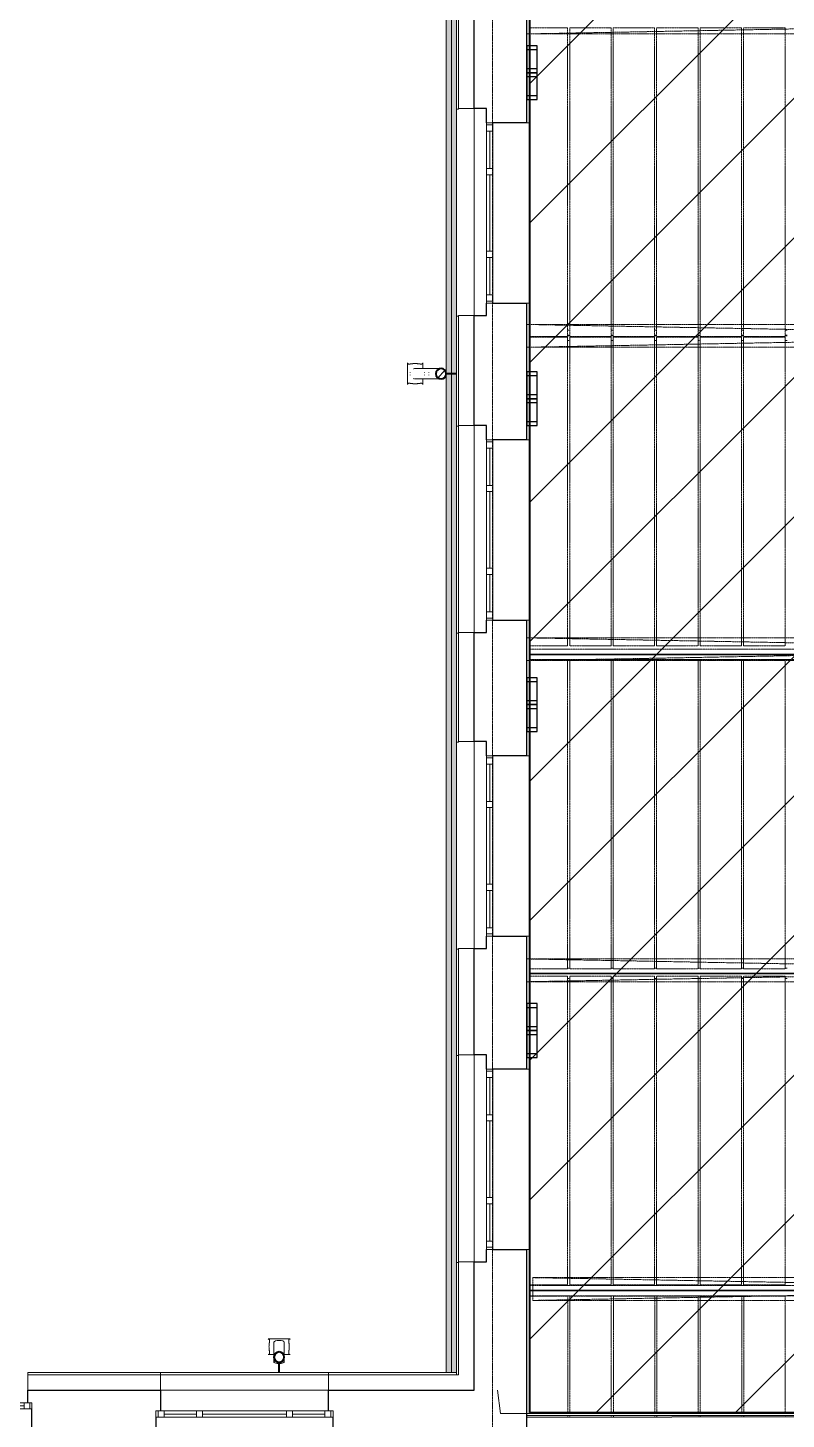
# Model space of a CAD drawing. Header units: millimetres. Extents: x -13069 to 207500, y -71366 to 56785.
# Drawn here: x 13562 to 20886, y 20334 to 33765 of the extents above; entities that cross this region are included whole.
import ezdxf

# ---------------------------------------------------------------- set-up
doc = ezdxf.new("R2010")
doc.units = ezdxf.units.MM
for name, pattern in [('ADSK_Линия сетки', [25, 20, -2.5, 0, -2.5]), ('ADSK_Штрих_ш3 п1_5', [4.5, 3, -1.5]), ('ADSK_Штрихпунктирная 2 точки_ш15 п1_5 п1_5 п1_5', [19.5, 15, -1.5, 0, -1.5, 0, -1.5])]:
    doc.linetypes.add(name, pattern=pattern)
for name, color, linetype, lineweight in [('_ Окна', 7, 'Continuous', 9), ('Каркас', 7, 'Continuous', 18), ('Обобщенные модели', 7, 'Continuous', 18), ('Окна', 7, 'Continuous', 9), ('Оси', 7, 'Continuous', 9), ('Стены внутренние', 7, 'Continuous', 18), ('Стены наружные', 7, 'Continuous', 18), ('Стены несущие', 7, 'Continuous', 30), ('Стены отделка', 7, 'Continuous', 30), ('Стены штриховка', 7, 'Continuous', 9), ('Стены штриховка поверхности', 7, 'Continuous', 18)]:
    doc.layers.add(name, color=color, linetype=linetype, lineweight=lineweight)
doc.layers.add('Линии', color=7, linetype='Continuous', lineweight=9, true_color=0x00a600)

# ---------------------------------------------------------------- blocks, each defined once
blk = doc.blocks.new('Водосток - Тип 1 _карниз больше 490мм_-5200806-План потолков 1-го этажа')
at = {"layer": 'Обобщенные модели', "lineweight": 9}
h = blk.add_hatch(dxfattribs=at)
h.set_pattern_fill('FP_18', color=256, style=0, pattern_type=2)
h.set_pattern_definition([(315, (-30301.48, 17712.4), (106.066, 106.066), [])])
h.paths.add_polyline_path([(76, 170), (77, 148), (86, 129), (103, 115), (125, 110), (148, 116), (164, 129), (174, 149), (173, 172), (164, 191), (145, 206), (125, 210), (103, 205), (86, 191), (76, 171)])
at = {"layer": 'Обобщенные модели'}
for p, q in [((19, 485), (25, 485)), ((225, 485), (231, 485)), ((25, 335), (19, 335)), ((75, 264), (75, 306)), ((75, 264), (75, 306)), ((75, 264), (75, 306)), ((175, 306), (175, 264)), ((175, 306), (175, 264)), ((175, 306), (175, 264)), ((231, 335), (225, 335)), ((120, 10), (120, 109)), ((130, 109), (130, 10))]:
    blk.add_line(p, q, dxfattribs=at)
at = {"layer": 'Обобщенные модели', "flags": 128}
for points in [[(75, 306), (75, 312), (75, 318), (75, 323), (75, 328), (75, 334), (75, 339), (75, 344), (75, 349), (75, 354), (75, 358), (75, 363), (75, 367), (75, 371), (75, 375), (75, 379), (75, 382), (75, 386), (75, 389), (75, 392), (75, 395), (75, 397), (75, 399), (75, 402), (75, 403), (75, 405), (75, 406), (75, 408), (75, 409), (75, 409), (75, 410), (75, 410), (75, 410)], [(175, 410), (175, 410), (175, 410), (175, 409), (175, 408), (175, 407), (175, 406), (175, 404), (175, 402), (175, 400), (175, 398), (175, 396), (175, 393), (175, 390), (175, 387), (175, 384), (175, 380), (175, 377), (175, 373), (175, 369), (175, 365), (175, 360), (175, 356), (175, 351), (175, 346), (175, 341), (175, 336), (175, 331), (175, 325), (175, 320), (175, 314), (175, 309), (175, 306)], [(75, 264), (75, 258), (75, 252), (75, 247), (75, 242), (75, 236), (75, 231), (75, 226), (75, 221), (75, 216), (75, 212), (75, 207), (75, 203), (75, 199), (75, 195), (75, 191), (75, 188), (75, 184), (75, 181), (75, 178), (75, 175), (75, 173)], [(175, 173), (175, 174), (175, 177), (175, 180), (175, 183), (175, 186), (175, 190), (175, 193), (175, 197), (175, 201), (175, 205), (175, 210), (175, 214), (175, 219), (175, 224), (175, 229), (175, 234), (175, 239), (175, 245), (175, 250), (175, 256), (175, 261), (175, 264)]]:
    blk.add_lwpolyline(points, dxfattribs=at)
at = {"layer": 'Обобщенные модели'}
for centre, radius, start, end in [((125, 410), 50, 174.5444, 183.3856), ((125, 410), 50, 163.3249, 166.6752), ((125, 410), 50, 103.3248, 106.6752), ((125, 410), 50, 73.3248, 76.6752), ((125, 410), 50, 13.3248, 16.6751), ((125, 410), 50, 356.7269, 5.4556), ((125, 160), 52, 90, 270), ((125, 160), 52, 270, 90)]:
    blk.add_arc(centre, radius, start, end, dxfattribs=at)
at = {"layer": 'Обобщенные модели', "lineweight": 40}
for start, end in [(90, 270), (270, 90)]:
    blk.add_arc((125, 160), 50, start, end, dxfattribs=at)
at = {"layer": 'Обобщенные модели'}
for centre, start_param, end_param in [((125, 306), 1.803497, 1.861695), ((125, 306), 1.803497, 1.861695), ((125, 264), 1.803497, 1.861695), ((125, 264), 1.803497, 1.861695), ((125, 306), 1.279898, 1.338096), ((125, 306), 1.279898, 1.338096), ((125, 264), 1.279898, 1.338096), ((125, 264), 1.279898, 1.338096), ((125, 306), 0.261799, 0.332835), ((125, 306), 0.261799, 0.332835), ((125, 264), 0.261799, 0.330752), ((125, 264), 0.261799, 0.330752)]:
    blk.add_ellipse(centre, major_axis=(50, 0), ratio=0.309017, start_param=start_param, end_param=end_param, dxfattribs=at)
for points, knots in [([(19, 335), (21, 335), (25, 336), (29, 339), (31, 342), (32, 345), (32, 347), (32, 349), (32, 352), (32, 354), (32, 356), (32, 359), (32, 361), (31, 364), (31, 367), (31, 370), (30, 373), (30, 376), (29, 379), (29, 382), (29, 386), (28, 390), (28, 396), (27, 405), (27, 415), (28, 424), (28, 430), (29, 434), (29, 438), (29, 441), (30, 444), (30, 447), (31, 450), (31, 453), (31, 456), (32, 459), (32, 461), (32, 464), (32, 466), (32, 468), (32, 471), (32, 473), (32, 475), (31, 478), (29, 481), (25, 484), (21, 485), (19, 485)], [-1, -1, -1, -1, -0.941176, -0.882353, -0.852941, -0.823529, -0.808824, -0.794118, -0.779412, -0.764706, -0.75, -0.735294, -0.720588, -0.705882, -0.691176, -0.676471, -0.661765, -0.647059, -0.632353, -0.617647, -0.602941, -0.588235, -0.558824, -0.529412, -0.470588, -0.441176, -0.411765, -0.397059, -0.382353, -0.367647, -0.352941, -0.338235, -0.323529, -0.308824, -0.294118, -0.279412, -0.264706, -0.25, -0.235294, -0.220588, -0.205882, -0.191176, -0.176471, -0.147059, -0.117647, -0.058824, 0, 0, 0, 0]), ([(19, 485), (22, 485), (29, 485), (39, 485), (48, 485), (56, 485), (61, 485), (65, 485), (68, 485), (71, 485), (74, 485), (78, 485), (81, 485), (84, 485), (86, 485), (88, 485), (90, 485), (93, 485), (96, 485), (100, 485), (102, 485), (105, 485), (107, 485), (110, 485), (116, 485), (121, 485), (125, 485)], [-1, -1, -1, -1, -0.875, -0.75, -0.625, -0.5625, -0.5, -0.46875, -0.4375, -0.40625, -0.375, -0.34375, -0.3125, -0.28125, -0.265625, -0.25, -0.234375, -0.21875, -0.1875, -0.15625, -0.140625, -0.125, -0.109375, -0.09375, -0.0625, 0, 0, 0, 0]), ([(125, 485), (129, 485), (134, 485), (140, 485), (143, 485), (145, 485), (148, 485), (150, 485), (154, 485), (157, 485), (160, 485), (162, 485), (164, 485), (166, 485), (169, 485), (172, 485), (176, 485), (179, 485), (182, 485), (185, 485), (189, 485), (194, 485), (202, 485), (211, 485), (221, 485), (228, 485), (231, 485)], [-1, -1, -1, -1, -0.9375, -0.90625, -0.890625, -0.875, -0.859375, -0.84375, -0.8125, -0.78125, -0.765625, -0.75, -0.734375, -0.71875, -0.6875, -0.65625, -0.625, -0.59375, -0.5625, -0.53125, -0.5, -0.4375, -0.375, -0.25, -0.125, 0, 0, 0, 0]), ([(231, 485), (229, 485), (225, 484), (221, 481), (219, 478), (218, 475), (218, 473), (218, 471), (218, 468), (218, 466), (218, 464), (218, 461), (218, 459), (219, 456), (219, 453), (219, 450), (220, 447), (220, 444), (221, 441), (221, 438), (221, 434), (222, 430), (222, 424), (223, 415), (223, 405), (222, 396), (222, 390), (221, 386), (221, 382), (221, 379), (220, 376), (220, 373), (219, 370), (219, 367), (219, 364), (218, 361), (218, 359), (218, 356), (218, 354), (218, 352), (218, 349), (218, 347), (218, 345), (219, 342), (221, 339), (225, 336), (229, 335), (231, 335)], [-1, -1, -1, -1, -0.941176, -0.882353, -0.852941, -0.823529, -0.808824, -0.794118, -0.779412, -0.764706, -0.75, -0.735294, -0.720588, -0.705882, -0.691176, -0.676471, -0.661765, -0.647059, -0.632353, -0.617647, -0.602941, -0.588235, -0.558824, -0.529412, -0.470588, -0.441176, -0.411765, -0.397059, -0.382353, -0.367647, -0.352941, -0.338235, -0.323529, -0.308824, -0.294118, -0.279412, -0.264706, -0.25, -0.235294, -0.220588, -0.205882, -0.191176, -0.176471, -0.147059, -0.117647, -0.058824, 0, 0, 0, 0]), ([(74, 335), (73, 335), (71, 335), (68, 335), (65, 335), (61, 335), (56, 335), (48, 335), (39, 335), (29, 335), (22, 335), (19, 335)], [-0.625, -0.625, -0.625, -0.625, -0.59375, -0.5625, -0.53125, -0.5, -0.4375, -0.375, -0.25, -0.125, 0, 0, 0, 0]), ([(231, 335), (228, 335), (221, 335), (211, 335), (202, 335), (194, 335), (189, 335), (185, 335), (182, 335), (179, 335), (177, 335), (176, 335)], [-1, -1, -1, -1, -0.875, -0.75, -0.625, -0.5625, -0.5, -0.46875, -0.4375, -0.40625, -0.375, -0.375, -0.375, -0.375])]:
    blk.add_open_spline(points, degree=3, knots=knots, dxfattribs=at)
blk = doc.blocks.new('окно трехпол с фрамугой - 1700-2240_h___нов_ ок-11-2160953-План потолков 1-го этажа')
at = {"layer": '_ Окна', "lineweight": 18}
for p, q in [((-870, 75), (-870, 135)), ((-870, 135), (-790, 135)), ((-790, 135), (-790, 75)), ((-430, 75), (-430, 135)), ((-430, 135), (-370, 135)), ((-370, 135), (-370, 75)), ((370, 75), (370, 135)), ((370, 135), (430, 135)), ((430, 135), (430, 75)), ((790, 135), (790, 75)), ((870, 135), (790, 135)), ((870, 75), (870, 135)), ((-790, 75), (-870, 75)), ((-370, 75), (-430, 75)), ((430, 75), (370, 75)), ((790, 75), (870, 75))]:
    blk.add_line(p, q, dxfattribs=at)
at = {"layer": '_ Окна'}
for p, q in [((-850, 75), (-850, 135)), ((850, 75), (850, 135)), ((-790, 105), (-430, 105)), ((-370, 105), (370, 105)), ((430, 105), (790, 105))]:
    blk.add_line(p, q, dxfattribs=at)
at = {"layer": 'Окна'}
for p, q in [((-870, 135), (-870, 75)), ((-790, 135), (-870, 135)), ((-790, 135), (-430, 135)), ((-370, 135), (-430, 135)), ((-370, 135), (370, 135)), ((430, 135), (370, 135)), ((430, 135), (790, 135)), ((870, 135), (790, 135)), ((870, 75), (870, 135)), ((-870, 75), (-790, 75)), ((-430, 75), (-790, 75)), ((-430, 75), (-370, 75)), ((370, 75), (-370, 75)), ((370, 75), (430, 75)), ((790, 75), (430, 75)), ((790, 75), (870, 75))]:
    blk.add_line(p, q, dxfattribs=at)
blk = doc.blocks.new('окно трехпол с фрамугой - 1700-2240_h___нов_ ок43_противопож-6940656-План потолков 1-го этажа')
at = {"layer": '_ Окна', "lineweight": 18}
for p, q in [((-870, 75), (-870, 135)), ((-870, 135), (-790, 135)), ((-790, 135), (-790, 75)), ((-430, 75), (-430, 135)), ((-430, 135), (-370, 135)), ((-370, 135), (-370, 75)), ((370, 75), (370, 135)), ((370, 135), (430, 135)), ((430, 135), (430, 75)), ((790, 135), (790, 75)), ((870, 135), (790, 135)), ((870, 75), (870, 135)), ((-790, 75), (-870, 75)), ((-370, 75), (-430, 75)), ((430, 75), (370, 75)), ((790, 75), (870, 75))]:
    blk.add_line(p, q, dxfattribs=at)
at = {"layer": '_ Окна'}
for p, q in [((-850, 75), (-850, 135)), ((850, 75), (850, 135)), ((-790, 105), (-430, 105)), ((-370, 105), (370, 105)), ((430, 105), (790, 105))]:
    blk.add_line(p, q, dxfattribs=at)
at = {"layer": 'Окна'}
for p, q in [((-870, 135), (-870, 75)), ((-790, 135), (-870, 135)), ((-790, 135), (-430, 135)), ((-370, 135), (-430, 135)), ((-370, 135), (370, 135)), ((430, 135), (370, 135)), ((430, 135), (790, 135)), ((870, 135), (790, 135)), ((870, 75), (870, 135)), ((-870, 75), (-790, 75)), ((-430, 75), (-790, 75)), ((-430, 75), (-370, 75)), ((370, 75), (-370, 75)), ((370, 75), (430, 75)), ((790, 75), (430, 75)), ((790, 75), (870, 75))]:
    blk.add_line(p, q, dxfattribs=at)
blk = doc.blocks.new('окно трехпол с фрамугой - 1700-2240_h___нов_ ок43_противопож-6940654-План потолков 1-го этажа')
at = {"layer": '_ Окна', "lineweight": 18}
for p, q in [((-870, 75), (-870, 135)), ((-870, 135), (-790, 135)), ((-790, 135), (-790, 75)), ((-430, 75), (-430, 135)), ((-430, 135), (-370, 135)), ((-370, 135), (-370, 75)), ((370, 75), (370, 135)), ((370, 135), (430, 135)), ((430, 135), (430, 75)), ((790, 135), (790, 75)), ((870, 135), (790, 135)), ((870, 75), (870, 135)), ((-790, 75), (-870, 75)), ((-370, 75), (-430, 75)), ((430, 75), (370, 75)), ((790, 75), (870, 75))]:
    blk.add_line(p, q, dxfattribs=at)
at = {"layer": '_ Окна'}
for p, q in [((-850, 75), (-850, 135)), ((850, 75), (850, 135)), ((-790, 105), (-430, 105)), ((-370, 105), (370, 105)), ((430, 105), (790, 105))]:
    blk.add_line(p, q, dxfattribs=at)
at = {"layer": 'Окна'}
for p, q in [((-870, 135), (-870, 75)), ((-790, 135), (-870, 135)), ((-790, 135), (-430, 135)), ((-370, 135), (-430, 135)), ((-370, 135), (370, 135)), ((430, 135), (370, 135)), ((430, 135), (790, 135)), ((870, 135), (790, 135)), ((870, 75), (870, 135)), ((-870, 75), (-790, 75)), ((-430, 75), (-790, 75)), ((-430, 75), (-370, 75)), ((370, 75), (-370, 75)), ((370, 75), (430, 75)), ((790, 75), (430, 75)), ((790, 75), (870, 75))]:
    blk.add_line(p, q, dxfattribs=at)
blk = doc.blocks.new('окна_rehau_трехпольное - 1710х630 и 610Н_нов_ ок-10_-6939011-План потолков 1-го этажа')
at = {"layer": '_ Окна', "lineweight": 18}
for p, q in [((-855, 75), (-855, 135)), ((-855, 135), (-779, 135)), ((-779, 135), (-779, 75)), ((-473, 75), (-473, 135)), ((-473, 135), (-397, 135)), ((-397, 135), (-397, 75)), ((397, 75), (397, 135)), ((397, 135), (473, 135)), ((473, 135), (473, 75)), ((779, 135), (779, 75)), ((855, 135), (779, 135)), ((855, 75), (855, 135)), ((-779, 75), (-855, 75)), ((-397, 75), (-473, 75)), ((473, 75), (397, 75)), ((779, 75), (855, 75))]:
    blk.add_line(p, q, dxfattribs=at)
at = {"layer": '_ Окна'}
for p, q in [((-835, 75), (-835, 135)), ((835, 75), (835, 135)), ((-779, 105), (-473, 105)), ((-397, 105), (397, 105)), ((473, 105), (779, 105))]:
    blk.add_line(p, q, dxfattribs=at)
at = {"layer": 'Окна'}
for p, q in [((-855, 135), (-855, 75)), ((-779, 135), (-855, 135)), ((-779, 135), (-473, 135)), ((-397, 135), (-473, 135)), ((-397, 135), (397, 135)), ((473, 135), (397, 135)), ((473, 135), (779, 135)), ((855, 135), (779, 135)), ((855, 75), (855, 135)), ((-855, 75), (-779, 75)), ((-473, 75), (-779, 75)), ((-473, 75), (-397, 75)), ((397, 75), (-397, 75)), ((397, 75), (473, 75)), ((779, 75), (473, 75)), ((779, 75), (855, 75))]:
    blk.add_line(p, q, dxfattribs=at)
blk = doc.blocks.new('окна_rehau_трехпольное - 1710х630 и 610Н_нов_ ок-10-2054509-План потолков 1-го этажа')
at = {"layer": '_ Окна', "lineweight": 18}
for p, q in [((-855, -5), (-855, 55)), ((-855, 55), (-775, 55)), ((-775, 55), (-775, -5)), ((-465, -5), (-465, 55)), ((-465, 55), (-405, 55)), ((-405, 55), (-405, -5)), ((405, -5), (405, 55)), ((405, 55), (465, 55)), ((465, 55), (465, -5)), ((775, 55), (775, -5)), ((855, 55), (775, 55)), ((855, -5), (855, 55)), ((-775, -5), (-855, -5)), ((-405, -5), (-465, -5)), ((465, -5), (405, -5)), ((775, -5), (855, -5))]:
    blk.add_line(p, q, dxfattribs=at)
at = {"layer": '_ Окна'}
for p, q in [((-835, -5), (-835, 55)), ((-775, 25), (-465, 25)), ((-405, 25), (405, 25)), ((465, 25), (775, 25)), ((835, -5), (835, 55))]:
    blk.add_line(p, q, dxfattribs=at)
at = {"layer": 'Окна'}
for p, q in [((-855, 55), (-855, -5)), ((-775, 55), (-855, 55)), ((-775, 55), (-465, 55)), ((-405, 55), (-465, 55)), ((-405, 55), (405, 55)), ((465, 55), (405, 55)), ((465, 55), (775, 55)), ((855, 55), (775, 55)), ((855, -5), (855, 55)), ((-855, -5), (-775, -5)), ((-465, -5), (-775, -5)), ((-465, -5), (-405, -5)), ((405, -5), (-405, -5)), ((405, -5), (465, -5)), ((775, -5), (465, -5)), ((775, -5), (855, -5))]:
    blk.add_line(p, q, dxfattribs=at)
blk = doc.blocks.new('Двутавровая балка с уклоном внутренних граней полок _ГОСТ 8239-89_ Балки - I 20-V21-План потолков 1-го этажа')
at = {"layer": 'Каркас'}
for p, q in [((-5517, 3), (-5537, 3)), ((-5097, 3), (-5117, 3)), ((-4677, 3), (-4697, 3)), ((-4257, 3), (-4277, 3)), ((-3837, 3), (-3857, 3)), ((-3417, 3), (-3437, 3)), ((-5517, -3), (-5537, -3)), ((-5097, -3), (-5117, -3)), ((-4677, -3), (-4697, -3)), ((-4257, -3), (-4277, -3)), ((-3837, -3), (-3857, -3)), ((-3417, -3), (-3437, -3))]:
    blk.add_line(p, q, dxfattribs=at)
blk = doc.blocks.new('Двутавровая балка с уклоном внутренних граней полок _ГОСТ 8239-89_ Балки - I 20-V22-План потолков 1-го этажа')
at = {"layer": 'Каркас'}
for p, q in [((5784, 3), (-5897, 3)), ((5784, -3), (-5897, -3))]:
    blk.add_line(p, q, dxfattribs=at)
blk = doc.blocks.new('Двутавровая балка с уклоном внутренних граней полок _ГОСТ 8239-89_ Балки - I 20-V23-План потолков 1-го этажа')
at = {"layer": 'Каркас'}
for p, q in [((5795, 3), (-5897, 3)), ((5795, -3), (-5897, -3))]:
    blk.add_line(p, q, dxfattribs=at)
blk = doc.blocks.new('Двутавровая балка с уклоном внутренних граней полок _ГОСТ 8239-89_ Балки - I 20-V24-План потолков 1-го этажа')
at = {"layer": 'Каркас'}
for p, q in [((5805, 3), (-5897, 3)), ((5805, -3), (-5897, -3))]:
    blk.add_line(p, q, dxfattribs=at)
blk = doc.blocks.new('Водосток - Тип 1 _карниз больше 490мм_-5195895-План потолков 1-го этажа')
at = {"layer": 'Обобщенные модели', "lineweight": 9}
h = blk.add_hatch(dxfattribs=at)
h.set_pattern_fill('FP_81', color=256, style=0, pattern_type=2)
h.set_pattern_definition([(45, (-15863.9, -20772.53), (-106.066, 106.066), [])])
h.paths.add_polyline_path([(125, 110), (149, 116), (164, 129), (174, 149), (173, 172), (164, 191), (145, 206), (125, 210), (103, 205), (85, 189), (76, 170), (77, 148), (88, 127), (105, 114), (118, 112)])
at = {"layer": 'Обобщенные модели'}
for p, q in [((19, 335), (25, 335)), ((75, 185), (75, 306)), ((75, 264), (75, 306)), ((175, 306), (175, 184)), ((175, 306), (175, 264)), ((225, 335), (231, 335)), ((25, 185), (19, 185)), ((75, 173), (75, 183)), ((75, 114), (75, 147)), ((75, 114), (75, 147)), ((175, 177), (175, 173)), ((175, 147), (175, 114)), ((175, 147), (175, 114)), ((231, 185), (225, 185)), ((120, 10), (120, 109)), ((130, 109), (130, 10))]:
    blk.add_line(p, q, dxfattribs=at)
at = {"layer": 'Обобщенные модели', "flags": 128}
for points in [[(75, 264), (75, 258), (75, 252), (75, 247), (75, 242), (75, 236), (75, 231), (75, 226), (75, 221), (75, 216), (75, 212), (75, 207), (75, 203), (75, 199), (75, 195), (75, 191), (75, 188), (75, 184), (75, 181), (75, 178), (75, 175), (75, 173)], [(75, 184), (75, 189), (75, 194), (75, 199), (75, 204), (75, 208), (75, 213), (75, 217), (75, 221), (75, 225), (75, 229), (75, 232), (75, 236), (75, 239), (75, 242), (75, 245), (75, 247), (75, 249), (75, 252), (75, 253), (75, 255), (75, 256), (75, 258), (75, 259), (75, 259), (75, 260), (75, 260)], [(75, 173), (75, 178), (75, 183)], [(175, 173), (175, 174), (175, 177), (175, 180), (175, 183), (175, 186), (175, 190), (175, 193), (175, 197), (175, 201), (175, 205), (175, 210), (175, 214), (175, 219), (175, 224), (175, 229), (175, 234), (175, 239), (175, 245), (175, 250), (175, 256), (175, 261), (175, 264)], [(175, 260), (175, 260), (175, 259), (175, 258), (175, 257), (175, 256), (175, 254), (175, 252), (175, 250), (175, 248), (175, 246), (175, 243), (175, 240), (175, 237), (175, 234), (175, 230), (175, 227), (175, 223), (175, 219), (175, 215), (175, 210), (175, 206), (175, 201), (175, 196), (175, 191), (175, 186), (175, 184)], [(175, 177), (175, 175), (175, 173)]]:
    blk.add_lwpolyline(points, dxfattribs=at)
at = {"layer": 'Обобщенные модели'}
for start, end in [(90, 270), (270, 90)]:
    blk.add_arc((125, 160), 52, start, end, dxfattribs=at)
at = {"layer": 'Обобщенные модели', "lineweight": 40}
for start, end in [(90, 270), (270, 90)]:
    blk.add_arc((125, 160), 50, start, end, dxfattribs=at)
at = {"layer": 'Обобщенные модели'}
for centre, major_axis, start_param, end_param in [((125, 306), (-50, 0), 4.712389, 6.283185), ((125, 306), (-50, 0), 4.712389, 6.283185), ((125, 306), (-50, 0), 3.141593, 4.712389), ((125, 306), (-50, 0), 3.141593, 4.712389), ((125, 114), (50, 0), 2.395226, 4.614684), ((125, 114), (50, 0), 2.395226, 4.614684), ((125, 114), (50, 0), 4.80927, 7.029552), ((125, 114), (50, 0), 4.80927, 7.029552)]:
    blk.add_ellipse(centre, major_axis=major_axis, ratio=0.309017, start_param=start_param, end_param=end_param, dxfattribs=at)
for points, knots in [([(19, 185), (21, 185), (25, 186), (29, 189), (31, 192), (32, 195), (32, 197), (32, 199), (32, 202), (32, 204), (32, 206), (32, 209), (32, 211), (31, 214), (31, 217), (31, 220), (30, 223), (30, 226), (29, 229), (29, 232), (29, 236), (28, 240), (28, 246), (27, 255), (27, 265), (28, 274), (28, 280), (29, 284), (29, 288), (29, 291), (30, 294), (30, 297), (31, 300), (31, 303), (31, 306), (32, 309), (32, 311), (32, 314), (32, 316), (32, 318), (32, 321), (32, 323), (32, 325), (31, 328), (29, 331), (25, 334), (21, 335), (19, 335)], [-1, -1, -1, -1, -0.941176, -0.882353, -0.852941, -0.823529, -0.808824, -0.794118, -0.779412, -0.764706, -0.75, -0.735294, -0.720588, -0.705882, -0.691176, -0.676471, -0.661765, -0.647059, -0.632353, -0.617647, -0.602941, -0.588235, -0.558824, -0.529412, -0.470588, -0.441176, -0.411765, -0.397059, -0.382353, -0.367647, -0.352941, -0.338235, -0.323529, -0.308824, -0.294118, -0.279412, -0.264706, -0.25, -0.235294, -0.220588, -0.205882, -0.191176, -0.176471, -0.147059, -0.117647, -0.058824, 0, 0, 0, 0]), ([(19, 335), (22, 335), (29, 335), (39, 335), (48, 335), (56, 335), (61, 335), (65, 335), (68, 335), (71, 335), (74, 335), (78, 335), (81, 335), (84, 335), (86, 335), (88, 335), (90, 335), (93, 335), (96, 335), (100, 335), (102, 335), (105, 335), (107, 335), (110, 335), (116, 335), (121, 335), (125, 335)], [-1, -1, -1, -1, -0.875, -0.75, -0.625, -0.5625, -0.5, -0.46875, -0.4375, -0.40625, -0.375, -0.34375, -0.3125, -0.28125, -0.265625, -0.25, -0.234375, -0.21875, -0.1875, -0.15625, -0.140625, -0.125, -0.109375, -0.09375, -0.0625, 0, 0, 0, 0]), ([(125, 335), (129, 335), (134, 335), (140, 335), (143, 335), (145, 335), (148, 335), (150, 335), (154, 335), (157, 335), (160, 335), (162, 335), (164, 335), (166, 335), (169, 335), (172, 335), (176, 335), (179, 335), (182, 335), (185, 335), (189, 335), (194, 335), (202, 335), (211, 335), (221, 335), (228, 335), (231, 335)], [-1, -1, -1, -1, -0.9375, -0.90625, -0.890625, -0.875, -0.859375, -0.84375, -0.8125, -0.78125, -0.765625, -0.75, -0.734375, -0.71875, -0.6875, -0.65625, -0.625, -0.59375, -0.5625, -0.53125, -0.5, -0.4375, -0.375, -0.25, -0.125, 0, 0, 0, 0]), ([(231, 335), (229, 335), (225, 334), (221, 331), (219, 328), (218, 325), (218, 323), (218, 321), (218, 318), (218, 316), (218, 314), (218, 311), (218, 309), (219, 306), (219, 303), (219, 300), (220, 297), (220, 294), (221, 291), (221, 288), (221, 284), (222, 280), (222, 274), (223, 265), (223, 255), (222, 246), (222, 240), (221, 236), (221, 232), (221, 229), (220, 226), (220, 223), (219, 220), (219, 217), (219, 214), (218, 211), (218, 209), (218, 206), (218, 204), (218, 202), (218, 199), (218, 197), (218, 195), (219, 192), (221, 189), (225, 186), (229, 185), (231, 185)], [-1, -1, -1, -1, -0.941176, -0.882353, -0.852941, -0.823529, -0.808824, -0.794118, -0.779412, -0.764706, -0.75, -0.735294, -0.720588, -0.705882, -0.691176, -0.676471, -0.661765, -0.647059, -0.632353, -0.617647, -0.602941, -0.588235, -0.558824, -0.529412, -0.470588, -0.441176, -0.411765, -0.397059, -0.382353, -0.367647, -0.352941, -0.338235, -0.323529, -0.308824, -0.294118, -0.279412, -0.264706, -0.25, -0.235294, -0.220588, -0.205882, -0.191176, -0.176471, -0.147059, -0.117647, -0.058824, 0, 0, 0, 0]), ([(74, 185), (73, 185), (71, 185), (68, 185), (65, 185), (61, 185), (56, 185), (48, 185), (39, 185), (29, 185), (22, 185), (19, 185)], [-0.625, -0.625, -0.625, -0.625, -0.59375, -0.5625, -0.53125, -0.5, -0.4375, -0.375, -0.25, -0.125, 0, 0, 0, 0]), ([(231, 185), (228, 185), (221, 185), (211, 185), (202, 185), (194, 185), (189, 185), (185, 185), (182, 185), (179, 185), (177, 185), (176, 185)], [-1, -1, -1, -1, -0.875, -0.75, -0.625, -0.5625, -0.5, -0.46875, -0.4375, -0.40625, -0.375, -0.375, -0.375, -0.375])]:
    blk.add_open_spline(points, degree=3, knots=knots, dxfattribs=at)

msp = doc.modelspace()

# ---------------------------------------------------------------- hatches: boundary and pattern name
at = {"layer": 'Линии', "transparency": 33554610}
h = msp.add_hatch(dxfattribs=at)
h.set_pattern_fill('ANSI31', color=6, scale=300)
h.paths.add_polyline_path([(18414.397, 42636.946), (30120.329, 42636.946), (30120.329, 20400.451), (18414.397, 20400.451)])
at = {"layer": 'Стены штриховка поверхности', "true_color": 0xcacbcc}
h = msp.add_hatch(color=9, dxfattribs=at)
h.paths.add_polyline_path([(17602.441, 20782.525), (17652.397, 20782.525), (17652.397, 30421.483), (17603.256, 30421.483), (17602.397, 30413.542), (17602.397, 20782.525)])
h.paths.add_polyline_path([(17652.397, 30431.483), (17651.572, 43043.531), (17603.256, 43043.531), (17602.397, 43035.59), (17603.538, 30431.483), (17623.737, 30431.483)])
h.paths.add_polyline_path([(17652.397, 43053.531), (17652.397, 43467.319), (17602.397, 43467.212), (17603.538, 43053.531), (17651.594, 43053.531)])
h = msp.add_hatch(color=9, dxfattribs=at)
h.paths.add_polyline_path([(17652.397, 20782.525), (17702.397, 20782.525), (17702.397, 30421.483), (17652.397, 30421.483), (17652.397, 20920.946)])
h.paths.add_polyline_path([(17652.397, 30431.483), (17702.397, 30431.483), (17702.397, 43043.531), (17652.397, 43043.531), (17652.397, 30623.097)])
h.paths.add_polyline_path([(17652.397, 43053.531), (17702.397, 43053.531), (17702.397, 43417.426), (17652.397, 43417.319), (17652.397, 43133.764)])

# ---------------------------------------------------------------- linework, layer by layer
at = {"layer": 'Каркас', "color": 8, "linetype": 'ADSK_Штрих_ш3 п1_5', "lineweight": 9, "true_color": 0x808080}
for p, q in [((18774.916, 33763.923), (18414.397, 33763.923)), ((18774.916, 33763.923), (18774.916, 30783.923)), ((19194.916, 33763.923), (18794.916, 33763.923)), ((18794.916, 30783.923), (18794.916, 33763.923)), ((19194.916, 33763.923), (19194.916, 30783.923)), ((19614.916, 33763.923), (19214.916, 33763.923)), ((19214.916, 30783.923), (19214.916, 33763.923)), ((19614.916, 33763.923), (19614.916, 30783.923)), ((20034.916, 33763.923), (19634.916, 33763.923)), ((19634.916, 30783.923), (19634.916, 33763.923)), ((20034.916, 33763.923), (20034.916, 30783.923)), ((20454.916, 33763.923), (20054.916, 33763.923)), ((20054.916, 30783.923), (20054.916, 33763.923)), ((20454.916, 33763.923), (20454.916, 30783.923)), ((20874.916, 33763.923), (20474.916, 33763.923)), ((20474.916, 30783.923), (20474.916, 33763.923)), ((20874.916, 33763.923), (20874.916, 30783.923)), ((18414.397, 30783.923), (18774.916, 30783.923)), ((18774.916, 30779.923), (18414.397, 30779.923)), ((18774.916, 30845.958), (18794.916, 30845.958)), ((18774.916, 30779.923), (18774.916, 27799.923)), ((18794.916, 30783.923), (19194.916, 30783.923)), ((19194.916, 30779.923), (18794.916, 30779.923)), ((18794.916, 27799.923), (18794.916, 30779.923)), ((19194.916, 30845.958), (19214.916, 30845.958)), ((19194.916, 30779.923), (19194.916, 27799.923)), ((19214.916, 30783.923), (19614.916, 30783.923)), ((19614.916, 30779.923), (19214.916, 30779.923)), ((19214.916, 27799.923), (19214.916, 30779.923)), ((19614.916, 30845.958), (19634.916, 30845.958)), ((19614.916, 30779.923), (19614.916, 27799.923)), ((19634.916, 30783.923), (20034.916, 30783.923)), ((20034.916, 30779.923), (19634.916, 30779.923)), ((19634.916, 27799.923), (19634.916, 30779.923)), ((20034.916, 30845.958), (20054.916, 30845.958)), ((20034.916, 30779.923), (20034.916, 27799.923)), ((20054.916, 30783.923), (20454.916, 30783.923)), ((20454.916, 30779.923), (20054.916, 30779.923)), ((20054.916, 27799.923), (20054.916, 30779.923)), ((20454.916, 30845.958), (20474.916, 30845.958)), ((20454.916, 30779.923), (20454.916, 27799.923)), ((20474.916, 30783.923), (20874.916, 30783.923)), ((20874.916, 30779.923), (20474.916, 30779.923)), ((20474.916, 27799.923), (20474.916, 30779.923)), ((20874.916, 30845.958), (20894.916, 30845.958)), ((20874.916, 30779.923), (20874.916, 27799.923)), ((18774.916, 30745.958), (18794.916, 30745.958)), ((19194.916, 30745.958), (19214.916, 30745.958)), ((19614.916, 30745.958), (19634.916, 30745.958)), ((20034.916, 30745.958), (20054.916, 30745.958)), ((20454.916, 30745.958), (20474.916, 30745.958)), ((20874.916, 30745.958), (20894.916, 30745.958)), ((18414.397, 27799.923), (18774.916, 27799.923)), ((18414.397, 27766.41), (30096.03, 27766.41)), ((18794.916, 27799.923), (19194.916, 27799.923)), ((19214.916, 27799.923), (19614.916, 27799.923)), ((19634.916, 27799.923), (20034.916, 27799.923)), ((20054.916, 27799.923), (20454.916, 27799.923)), ((20474.916, 27799.923), (20874.916, 27799.923)), ((18414.397, 27666.41), (30096.36, 27666.41)), ((18774.916, 27659.922), (18414.397, 27659.922)), ((18774.916, 27659.922), (18774.916, 24679.922)), ((19194.916, 27659.922), (18794.916, 27659.922)), ((18794.916, 24679.922), (18794.916, 27659.922)), ((19194.916, 27659.922), (19194.916, 24679.922)), ((19614.916, 27659.922), (19214.916, 27659.922)), ((19214.916, 24679.922), (19214.916, 27659.922)), ((19614.916, 27659.922), (19614.916, 24679.922)), ((20034.916, 27659.922), (19634.916, 27659.922)), ((19634.916, 24679.922), (19634.916, 27659.922)), ((20034.916, 27659.922), (20034.916, 24679.922)), ((20454.916, 27659.922), (20054.916, 27659.922)), ((20054.916, 24679.922), (20054.916, 27659.922)), ((20454.916, 27659.922), (20454.916, 24679.922)), ((20874.916, 27659.922), (20474.916, 27659.922)), ((20474.916, 24679.922), (20474.916, 27659.922)), ((20874.916, 27659.922), (20874.916, 24679.922)), ((18414.397, 24679.922), (18774.916, 24679.922)), ((18774.916, 24609.927), (18414.397, 24609.927)), ((18774.916, 24686.41), (18794.916, 24686.41)), ((18774.916, 24609.927), (18774.916, 21629.927)), ((18774.916, 24586.41), (18794.916, 24586.41)), ((18794.916, 24679.922), (19194.916, 24679.922)), ((19194.916, 24609.927), (18794.916, 24609.927)), ((18794.916, 21629.927), (18794.916, 24609.927)), ((19194.916, 24686.41), (19214.916, 24686.41)), ((19194.916, 24609.927), (19194.916, 21629.927)), ((19194.916, 24586.41), (19214.916, 24586.41)), ((19214.916, 24679.922), (19614.916, 24679.922)), ((19614.916, 24609.927), (19214.916, 24609.927)), ((19214.916, 21629.927), (19214.916, 24609.927)), ((19614.916, 24686.41), (19634.916, 24686.41)), ((19614.916, 24609.927), (19614.916, 21629.927)), ((19614.916, 24586.41), (19634.916, 24586.41)), ((19634.916, 24679.922), (20034.916, 24679.922)), ((20034.916, 24609.927), (19634.916, 24609.927)), ((19634.916, 21629.927), (19634.916, 24609.927)), ((20034.916, 24686.41), (20054.916, 24686.41)), ((20034.916, 24609.927), (20034.916, 21629.927)), ((20034.916, 24586.41), (20054.916, 24586.41)), ((20054.916, 24679.922), (20454.916, 24679.922)), ((20454.916, 24609.927), (20054.916, 24609.927)), ((20054.916, 21629.927), (20054.916, 24609.927)), ((20454.916, 24686.41), (20474.916, 24686.41)), ((20454.916, 24609.927), (20454.916, 21629.927)), ((20454.916, 24586.41), (20474.916, 24586.41)), ((20474.916, 24679.922), (20874.916, 24679.922)), ((20874.916, 24609.927), (20474.916, 24609.927)), ((20474.916, 21629.927), (20474.916, 24609.927)), ((20874.916, 24686.41), (20894.916, 24686.41)), ((20874.916, 24609.927), (20874.916, 21629.927)), ((20874.916, 24586.41), (20894.916, 24586.41)), ((18414.397, 21629.927), (18774.916, 21629.927)), ((18414.397, 21624.927), (30116.29, 21624.927)), ((18794.916, 21629.927), (19194.916, 21629.927)), ((19214.916, 21629.927), (19614.916, 21629.927)), ((19634.916, 21629.927), (20034.916, 21629.927)), ((20054.916, 21629.927), (20454.916, 21629.927)), ((20474.916, 21629.927), (20874.916, 21629.927)), ((18414.397, 21524.927), (30116.62, 21524.927)), ((18776.564, 21519.921), (18414.397, 21519.921)), ((18776.564, 21519.921), (18776.564, 20400.451)), ((19196.564, 21519.921), (18796.564, 21519.921)), ((18796.564, 20400.451), (18796.564, 21519.921)), ((19196.564, 21519.921), (19196.564, 20400.451)), ((19616.564, 21519.921), (19216.564, 21519.921)), ((19216.564, 20400.451), (19216.564, 21519.921)), ((19616.564, 21519.921), (19616.564, 20400.451)), ((20036.564, 21519.921), (19636.564, 21519.921)), ((19636.564, 20400.451), (19636.564, 21519.921)), ((20036.564, 21519.921), (20036.564, 20400.451)), ((20456.564, 21519.921), (20056.564, 21519.921)), ((20056.564, 20400.451), (20056.564, 21519.921)), ((20456.564, 21519.921), (20456.564, 20400.451)), ((20876.564, 21519.921), (20476.564, 21519.921)), ((20476.564, 20400.451), (20476.564, 21519.921)), ((20876.564, 21519.921), (20876.564, 20400.451)), ((18776.564, 20368.451), (18776.564, 20353.302)), ((18796.564, 20353.35), (18796.564, 20368.451)), ((19196.564, 20368.451), (19196.564, 20354.325)), ((19216.564, 20354.373), (19216.564, 20368.451)), ((19616.564, 20368.451), (19616.564, 20355.347)), ((19636.564, 20355.396), (19636.564, 20368.451)), ((20036.564, 20368.451), (20036.564, 20356.37)), ((20056.564, 20356.419), (20056.564, 20368.451)), ((20456.564, 20368.451), (20456.564, 20357.393)), ((20476.564, 20357.442), (20476.564, 20368.451)), ((20876.564, 20368.451), (20876.564, 20358.416))]:
    msp.add_line(p, q, dxfattribs=at)
at = {"layer": 'Линии', "color": 7, "linetype": 'ADSK_Штрихпунктирная 2 точки_ш15 п1_5 п1_5 п1_5'}
for p, q in [((18382.397, 33706.41), (30141.578, 33926.41)), ((18382.397, 33706.41), (30142.26, 33706.41)), ((18382.397, 30901.41), (30142.26, 30681.41)), ((18382.397, 30681.41), (30141.578, 30901.41)), ((18382.397, 30901.41), (30141.578, 30901.41)), ((18382.397, 30681.41), (30142.26, 30681.41)), ((18382.397, 27876.41), (30141.578, 27656.423)), ((18382.397, 27656.41), (30141.578, 27876.41)), ((18382.397, 27876.41), (18382.397, 27656.41)), ((18382.397, 27876.41), (30141.578, 27876.41)), ((18382.397, 27656.41), (30142.26, 27656.41)), ((18382.397, 24776.41), (30141.578, 24556.423)), ((18382.397, 24556.41), (30141.578, 24776.41)), ((18382.397, 24776.41), (18382.397, 24556.41)), ((30141.578, 24776.41), (18382.397, 24776.41)), ((18382.397, 24556.41), (30082.397, 24556.41)), ((18439.488, 21699.927), (30199.35, 21479.927)), ((18439.488, 21479.927), (30198.668, 21699.927)), ((18439.488, 21699.927), (18439.488, 21479.927)), ((18439.488, 21699.927), (30198.668, 21699.927)), ((30198.668, 21479.927), (18439.488, 21479.927))]:
    msp.add_line(p, q, dxfattribs=at)
at = {"layer": 'Линии', "color": 5, "lineweight": 30, "true_color": 0x0000ff}
for p, q in [((18482.397, 33591.742), (18382.397, 33591.742)), ((18382.397, 33591.742), (18382.397, 33331.742)), ((18482.397, 33331.742), (18482.397, 33591.742)), ((18482.397, 33551.742), (18382.397, 33551.742)), ((18382.397, 33371.742), (18482.397, 33371.742)), ((18382.397, 33331.742), (18482.397, 33331.742)), ((18482.397, 33331.742), (18382.397, 33331.742)), ((18382.397, 33331.742), (18382.397, 33071.742)), ((18482.397, 33071.742), (18482.397, 33331.742)), ((18482.397, 33291.742), (18382.397, 33291.742)), ((18382.397, 33111.742), (18482.397, 33111.742)), ((18382.397, 33071.742), (18482.397, 33071.742)), ((18482.397, 30445), (18382.397, 30445)), ((18382.397, 30445), (18382.397, 30185)), ((18482.397, 30405), (18382.397, 30405)), ((18482.397, 30185), (18482.397, 30445)), ((18382.397, 30225), (18482.397, 30225)), ((18382.397, 30185), (18482.397, 30185)), ((18482.397, 27491.742), (18382.397, 27491.742)), ((18382.397, 27491.742), (18382.397, 27231.742)), ((18482.397, 27451.742), (18382.397, 27451.742)), ((18482.397, 27231.742), (18482.397, 27491.742)), ((18382.397, 27271.742), (18482.397, 27271.742)), ((18382.397, 27231.742), (18482.397, 27231.742)), ((18482.397, 27231.742), (18382.397, 27231.742)), ((18382.397, 27231.742), (18382.397, 26971.742)), ((18482.397, 27191.742), (18382.397, 27191.742)), ((18482.397, 26971.742), (18482.397, 27231.742)), ((18382.397, 27011.742), (18482.397, 27011.742)), ((18382.397, 26971.742), (18482.397, 26971.742)), ((18482.397, 24345), (18382.397, 24345)), ((18382.397, 24345), (18382.397, 24085)), ((18482.397, 24085), (18482.397, 24345)), ((18482.397, 24305), (18382.397, 24305)), ((18382.397, 24125), (18482.397, 24125)), ((18382.397, 24085), (18482.397, 24085))]:
    msp.add_line(p, q, dxfattribs=at)
at = {"layer": 'Линии', "color": 1, "lineweight": 30, "true_color": 0xff0000}
for p, q in [((18482.397, 30185), (18382.397, 30185)), ((18382.397, 30185), (18382.397, 29925)), ((18482.397, 30145), (18382.397, 30145)), ((18482.397, 29925), (18482.397, 30185)), ((18382.397, 29965), (18482.397, 29965)), ((18382.397, 29925), (18482.397, 29925)), ((18482.397, 24085), (18382.397, 24085)), ((18382.397, 24085), (18382.397, 23825)), ((18482.397, 24045), (18382.397, 24045)), ((18482.397, 23825), (18482.397, 24085)), ((18382.397, 23865), (18482.397, 23865)), ((18382.397, 23825), (18482.397, 23825))]:
    msp.add_line(p, q, dxfattribs=at)
at = {"layer": 'Линии', "color": 6, "transparency": 33554610}
msp.add_lwpolyline([(18414.397, 42636.946), (30120.329, 42636.946), (30120.329, 20400.451), (18414.397, 20400.451)], close=True, dxfattribs=at)
at = {"layer": 'Оси', "linetype": 'ADSK_Линия сетки'}
msp.add_line((18049.565, -6603.62), (18049.565, 44222.998), dxfattribs=at)
at = {"layer": 'Стены внутренние'}
for p, q in [((17872.397, 32986.652), (17872.397, 30986.652)), ((18402.397, 31107.525), (18402.397, 32847.525)), ((18402.397, 28047.525), (18402.397, 29787.525)), ((18402.397, 24997.525), (18402.397, 26737.525)), ((18402.397, 21972.565), (18402.397, 23712.565)), ((16464.53, 20612.525), (14844.53, 20612.525))]:
    msp.add_line(p, q, dxfattribs=at)
at = {"layer": 'Стены наружные'}
for p, q in [((17602.397, 43039.769), (17602.397, 30435.245)), ((17652.397, 43043.702), (17652.397, 30431.134)), ((17702.397, 32980.709), (17702.397, 30980.709)), ((18414.397, 31107.525), (18414.397, 32847.525)), ((17602.397, 30417.72), (17602.397, 20782.525)), ((17652.397, 30421.653), (17652.397, 20782.525)), ((17702.397, 29920.567), (17702.397, 27920.567)), ((17722.397, 29920.567), (17722.397, 27926.483)), ((17872.397, 27926.483), (17872.397, 29926.483)), ((18414.397, 28047.525), (18414.397, 29787.525)), ((17702.397, 26870.623), (17702.397, 24870.623)), ((17872.397, 24876.63), (17872.397, 26876.63)), ((18414.397, 24997.525), (18414.397, 26737.525)), ((17702.397, 23845.462), (17702.397, 21845.462)), ((17722.397, 23845.462), (17722.397, 21851.565)), ((17872.397, 21851.565), (17872.397, 23851.565)), ((18414.397, 21972.565), (18414.397, 23712.565)), ((16464.53, 20782.525), (14844.53, 20782.525)), ((14844.53, 20762.525), (16464.53, 20762.525))]:
    msp.add_line(p, q, dxfattribs=at)
at = {"layer": 'Стены несущие'}
for p, q in [((18382.397, 32847.525), (18382.397, 34137.505)), ((17872.397, 32986.652), (17872.397, 34016.219)), ((17992.397, 32986.652), (17872.397, 32986.652)), ((17992.397, 32847.525), (17992.397, 32986.652)), ((18382.397, 32847.525), (18052.397, 32847.525)), ((17992.397, 31106.996), (17992.397, 31107.525)), ((17992.397, 30986.652), (17992.397, 31106.996)), ((18052.397, 31107.525), (18382.397, 31107.525)), ((18382.397, 29787.525), (18382.397, 31107.525)), ((17872.397, 29926.483), (17872.397, 30986.652)), ((17872.397, 30986.652), (17992.397, 30986.652)), ((17992.397, 29926.483), (17872.397, 29926.483)), ((17992.397, 29787.525), (17992.397, 29926.483)), ((18382.397, 29787.525), (18052.397, 29787.525)), ((17992.397, 28046.854), (17992.397, 28047.525)), ((17992.397, 27926.483), (17992.397, 28046.854)), ((18052.397, 28047.525), (18382.397, 28047.525)), ((18382.397, 26737.525), (18382.397, 28047.525)), ((17872.397, 26876.63), (17872.397, 27926.483)), ((17872.397, 27926.483), (17992.397, 27926.483)), ((17992.397, 26876.63), (17872.397, 26876.63)), ((17992.397, 26737.525), (17992.397, 26876.63)), ((18382.397, 26737.525), (18052.397, 26737.525)), ((17992.397, 24996.91), (17992.397, 24997.525)), ((17992.397, 24876.63), (17992.397, 24996.91)), ((18052.397, 24997.525), (18382.397, 24997.525)), ((18382.397, 23712.565), (18382.397, 24997.525)), ((17872.397, 23851.565), (17872.397, 24876.63)), ((17872.397, 24876.63), (17992.397, 24876.63)), ((17992.397, 23851.565), (17872.397, 23851.565)), ((17992.397, 23712.565), (17992.397, 23851.565)), ((18382.397, 23712.565), (18052.397, 23712.565)), ((17992.397, 21971.749), (17992.397, 21972.565)), ((17992.397, 21851.565), (17992.397, 21971.749)), ((18052.397, 21972.565), (18382.397, 21972.565)), ((18382.397, 20102.525), (18382.397, 21972.565)), ((17872.397, 20612.525), (17872.397, 21851.565)), ((17872.397, 21851.565), (17992.397, 21851.565)), ((13561.859, 20612.525), (14844.53, 20612.525)), ((13561.859, 20492.525), (13561.859, 20612.525)), ((14844.53, 20612.525), (14844.53, 20412.525)), ((16464.53, 20612.525), (17872.397, 20612.525)), ((16464.53, 20412.525), (16464.53, 20612.525)), ((13601.859, 20102.525), (13601.859, 20432.525)), ((14799.53, 20352.525), (14799.53, 20102.525)), ((16509.53, 20102.525), (16509.53, 20352.525)), ((18382.397, 20352.342), (24996.754, 20368.451))]:
    msp.add_line(p, q, dxfattribs=at)
at = {"layer": 'Стены отделка', "lineweight": 9}
for p, q in [((18402.397, 34137.505), (18402.397, 32847.525)), ((18414.397, 34137.505), (18414.397, 32847.525)), ((17702.397, 32980.709), (17702.397, 34010.215)), ((17722.397, 32980.709), (17702.397, 32980.709)), ((17722.397, 32986.652), (17722.397, 32980.709)), ((17872.397, 32986.652), (17722.397, 32986.652)), ((18414.397, 32847.525), (18382.397, 32847.525)), ((18382.397, 31107.525), (18414.397, 31107.525)), ((18402.397, 31107.525), (18402.397, 29787.525)), ((18414.397, 31107.525), (18414.397, 29787.525)), ((17702.397, 29920.567), (17702.397, 30980.709)), ((17702.397, 30980.709), (17722.397, 30980.709)), ((17722.397, 30980.709), (17722.397, 30986.652)), ((17722.397, 30986.652), (17872.397, 30986.652)), ((17722.397, 29920.567), (17702.397, 29920.567)), ((17722.397, 29926.483), (17722.397, 29920.567)), ((17872.397, 29926.483), (17722.397, 29926.483)), ((18414.397, 29787.525), (18382.397, 29787.525)), ((18382.397, 28047.525), (18414.397, 28047.525)), ((18402.397, 28047.525), (18402.397, 26737.525)), ((18414.397, 28047.525), (18414.397, 26737.525)), ((17702.397, 26870.623), (17702.397, 27920.567)), ((17702.397, 27920.567), (17722.397, 27920.567)), ((17722.397, 27920.567), (17722.397, 27926.483)), ((17722.397, 27926.483), (17872.397, 27926.483)), ((17722.397, 26870.623), (17702.397, 26870.623)), ((17722.397, 26876.63), (17722.397, 26870.623)), ((17872.397, 26876.63), (17722.397, 26876.63)), ((18414.397, 26737.525), (18382.397, 26737.525)), ((18382.397, 24997.525), (18414.397, 24997.525)), ((18402.397, 24997.525), (18402.397, 23712.565)), ((18414.397, 24997.525), (18414.397, 23712.565)), ((17702.397, 23845.462), (17702.397, 24870.623)), ((17702.397, 24870.623), (17722.397, 24870.623)), ((17722.397, 24870.623), (17722.397, 24876.63)), ((17722.397, 24876.63), (17872.397, 24876.63)), ((17722.397, 23845.462), (17702.397, 23845.462)), ((17722.397, 23851.565), (17722.397, 23845.462)), ((17872.397, 23851.565), (17722.397, 23851.565)), ((18414.397, 23712.565), (18382.397, 23712.565)), ((18382.397, 21972.565), (18414.397, 21972.565)), ((18402.397, 21972.565), (18402.397, 20388.451)), ((18414.397, 21972.565), (18414.397, 20400.451)), ((17702.397, 20782.525), (17702.397, 21845.462)), ((17702.397, 21845.462), (17722.397, 21845.462)), ((17722.397, 21845.462), (17722.397, 21851.565)), ((17722.397, 21851.565), (17872.397, 21851.565)), ((13561.859, 20782.525), (14844.53, 20782.525)), ((13561.859, 20612.525), (13561.859, 20782.525)), ((14844.53, 20762.525), (13561.859, 20762.525)), ((14844.53, 20782.525), (14844.53, 20612.525)), ((16464.53, 20782.525), (17702.397, 20782.525)), ((16464.53, 20612.525), (16464.53, 20782.525)), ((17722.397, 20762.525), (16464.53, 20762.525)), ((18382.397, 20388.451), (18412.397, 20388.451)), ((24996.754, 20368.451), (18382.397, 20368.451)), ((18414.397, 20400.451), (30120.329, 20400.451))]:
    msp.add_line(p, q, dxfattribs=at)
at = {"layer": 'Стены штриховка'}
for p, q in [((18412.397, 34137.505), (18412.397, 32847.525)), ((17722.397, 34010.215), (17722.397, 32986.652)), ((18412.397, 31107.525), (18412.397, 29787.525)), ((17722.397, 30980.709), (17722.397, 29926.483)), ((18412.397, 28047.525), (18412.397, 26737.525)), ((17722.397, 27920.567), (17722.397, 26876.63)), ((17992.397, 24996.91), (17992.397, 24997.525)), ((18412.397, 24997.525), (18412.397, 23712.565)), ((17722.397, 24870.623), (17722.397, 23851.565)), ((17992.397, 21971.749), (17992.397, 21972.565)), ((18412.397, 21972.565), (18412.397, 20398.451)), ((17722.397, 21845.462), (17722.397, 20762.525)), ((17702.397, 20782.525), (17702.397, 20762.525)), ((18097.397, 20612.525), (18127.397, 20388.451)), ((18127.397, 20388.451), (18382.397, 20388.451)), ((18412.397, 20398.451), (30122.336, 20398.451)), ((30132.369, 20388.451), (18412.397, 20388.451))]:
    msp.add_line(p, q, dxfattribs=at)

# ---------------------------------------------------------------- block references
at = {"layer": 'Каркас'}
for name, p in [('Двутавровая балка с уклоном внутренних граней полок _ГОСТ 8239-89_ Балки - I 20-V21-План потолков 1-го этажа', (24311.756, 30795.958)), ('Двутавровая балка с уклоном внутренних граней полок _ГОСТ 8239-89_ Балки - I 20-V22-План потолков 1-го этажа', (24311.756, 27716.41)), ('Двутавровая балка с уклоном внутренних граней полок _ГОСТ 8239-89_ Балки - I 20-V23-План потолков 1-го этажа', (24311.756, 24636.41)), ('Двутавровая балка с уклоном внутренних граней полок _ГОСТ 8239-89_ Балки - I 20-V24-План потолков 1-го этажа', (24311.756, 21574.927))]:
    msp.add_blockref(name, p, dxfattribs=at)
at = {"layer": 'Обобщенные модели', "rotation": 89.99999999999991}
msp.add_blockref('Водосток - Тип 1 _карниз больше 490мм_-5200806-План потолков 1-го этажа', (17712.397, 30301.483), dxfattribs=at)
at = {"layer": 'Обобщенные модели'}
msp.add_blockref('Водосток - Тип 1 _карниз больше 490мм_-5195895-План потолков 1-го этажа', (15863.901, 20772.525), dxfattribs=at)
at = {"layer": 'Окна', "rotation": 89.99999999999991}
for name, p in [('окно трехпол с фрамугой - 1700-2240_h___нов_ ок-11-2160953-План потолков 1-го этажа', (18127.397, 31977.525)), ('окно трехпол с фрамугой - 1700-2240_h___нов_ ок43_противопож-6940656-План потолков 1-го этажа', (18127.397, 28917.525)), ('окно трехпол с фрамугой - 1700-2240_h___нов_ ок43_противопож-6940654-План потолков 1-го этажа', (18127.397, 25867.525)), ('окно трехпол с фрамугой - 1700-2240_h___нов_ ок43_противопож-6940654-План потолков 1-го этажа', (18127.397, 22842.565))]:
    msp.add_blockref(name, p, dxfattribs=at)
at = {"layer": 'Окна'}
for name, p in [('окна_rehau_трехпольное - 1710х630 и 610Н_нов_ ок-10_-6939011-План потолков 1-го этажа', (12746.859, 20357.525)), ('окна_rehau_трехпольное - 1710х630 и 610Н_нов_ ок-10-2054509-План потолков 1-го этажа', (15654.53, 20357.525))]:
    msp.add_blockref(name, p, dxfattribs=at)

doc.saveas('drawing.dxf')
